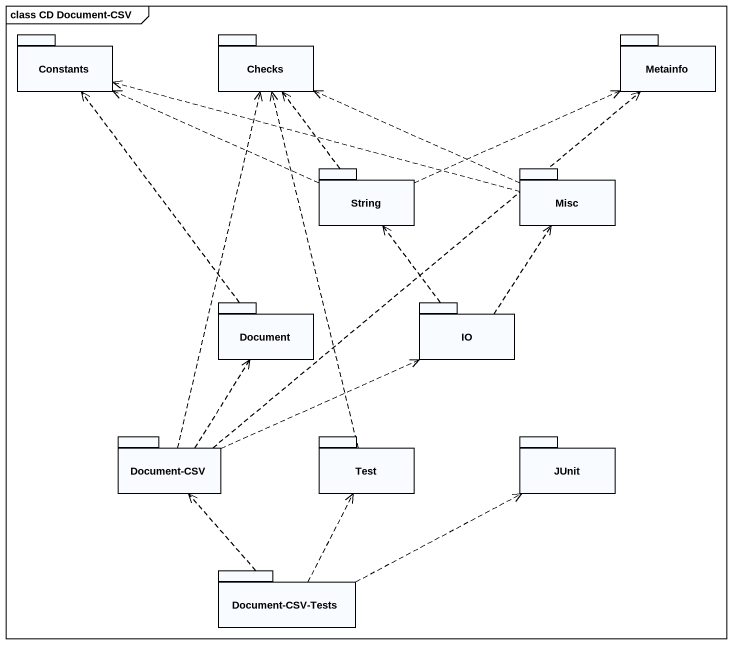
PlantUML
@startuml
mainframe class CD Document-CSV
package Constants {
}
package Checks {
}
package Metainfo {
}
package String {
}
package Misc {
}
package Document {
}
package IO {
}
package "Document-CSV" as Document_CSV {
}
package Test {
}
package JUnit {
}
package "Document-CSV-Tests" as Document_CSV_Tests {
}
String .left.> Constants
String .up.> Checks
String .right.> Metainfo
Misc .left.> Constants
Misc .left.> Checks
Document .up.> Constants
IO .up.> String
IO .up.> Misc
Document_CSV .up.> Checks
Document_CSV .up.> Metainfo
Document_CSV .up.> Document
Document_CSV .right.> IO
Test .up.> Checks
Document_CSV_Tests .up.> Document_CSV
Document_CSV_Tests .up.> Test
Document_CSV_Tests .right.> JUnit
@enduml
